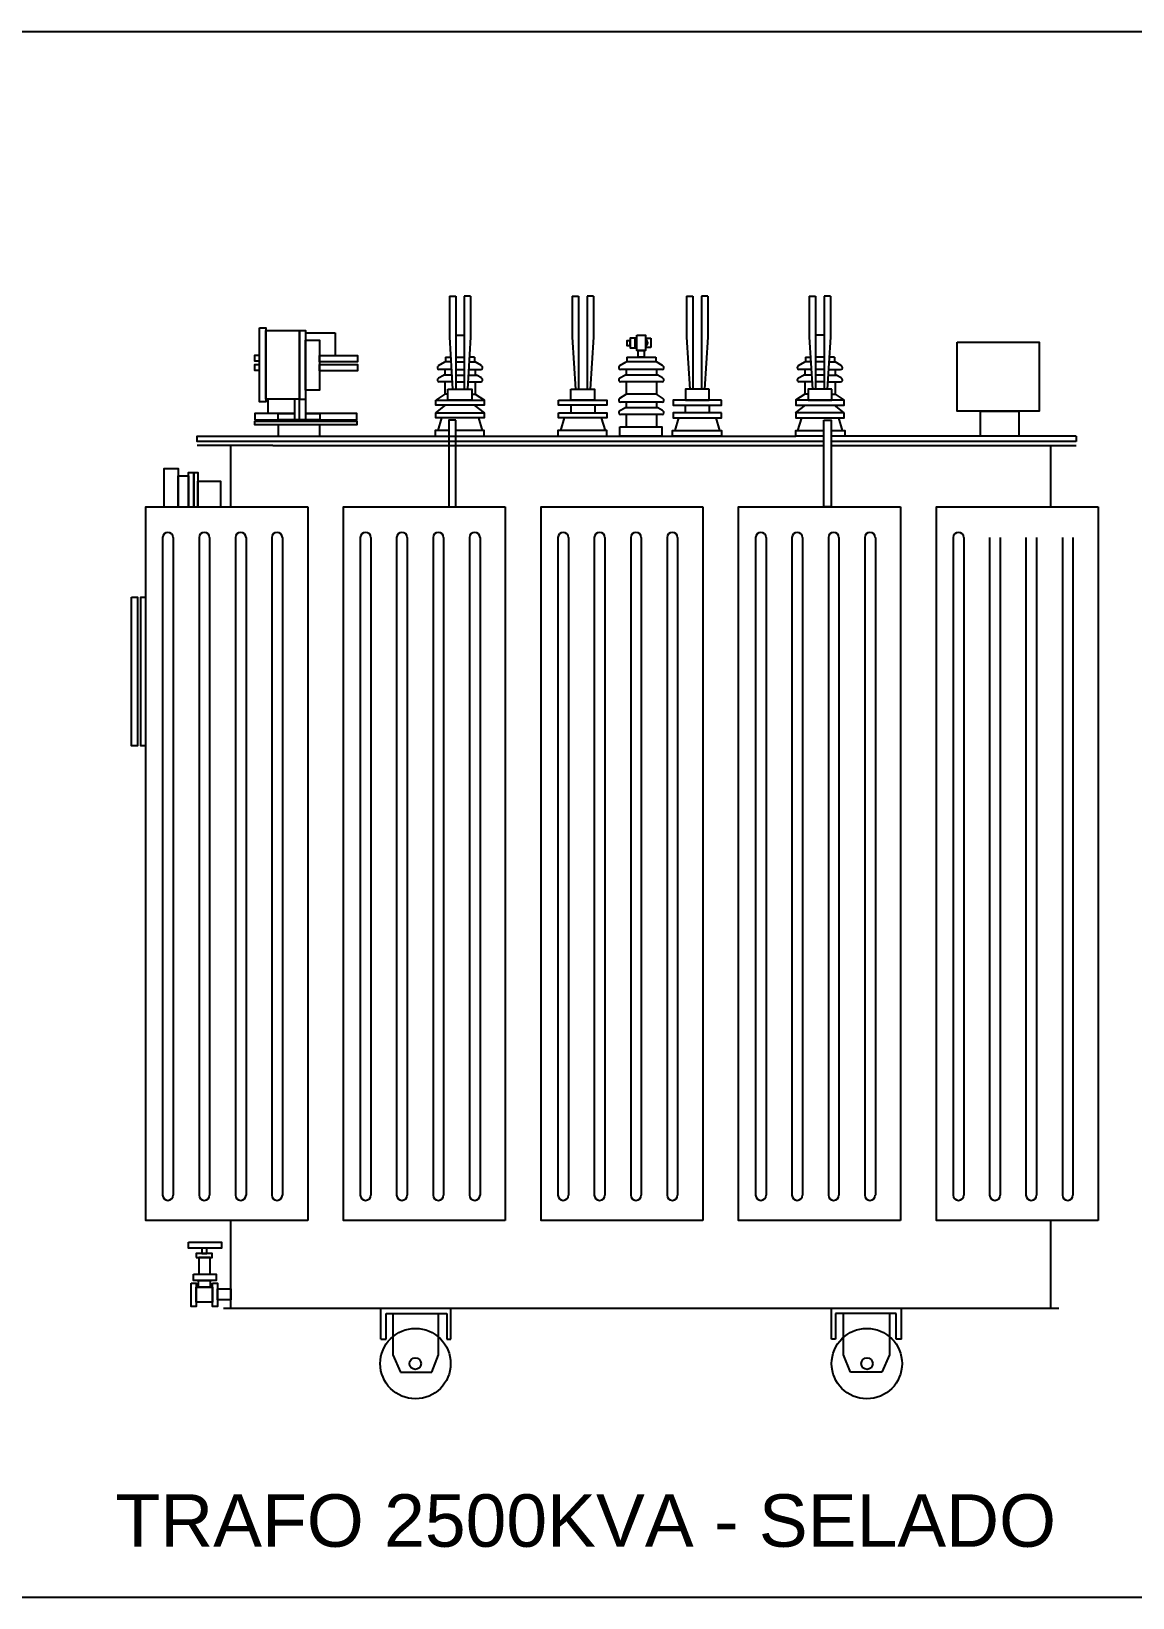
# Model space of a CAD drawing. Header units: millimetres. Extents: x 5537 to 25002, y 8409 to 18291.
# Drawn here: x 7637 to 9737, y 8409 to 11394 of the extents above; entities that cross this region are included whole.
import ezdxf

# ---------------------------------------------------------------- set-up
doc = ezdxf.new("R2010")
doc.units = ezdxf.units.MM
doc.styles.get("Standard").update_dxf_attribs({"font": 'arial.ttf'})

msp = doc.modelspace()

# ---------------------------------------------------------------- linework, layer by layer
at = {"color": 1}
for p, q in [((8434.5, 10889.1), (8446.5, 10889.1)), ((8434.5, 10889.1), (8434.5, 10810.8)), ((8446.5, 10889.1), (8446.5, 10711.9)), ((8474.8, 10889.1), (8462.8, 10889.1)), ((8462.8, 10889.1), (8462.8, 10711.9)), ((8474.8, 10889.1), (8474.8, 10810.8)), ((8668.6, 10889.1), (8680.6, 10889.1)), ((8668.6, 10889.1), (8668.6, 10810.8)), ((8680.6, 10889.1), (8680.6, 10711.9)), ((8708.9, 10889.1), (8696.9, 10889.1)), ((8696.9, 10889.1), (8696.9, 10711.9)), ((8708.9, 10889.1), (8708.9, 10810.8)), ((8886.7, 10889.1), (8898.6, 10889.1)), ((8886.7, 10889.1), (8886.7, 10810.8)), ((8898.6, 10889.1), (8898.6, 10711.9)), ((8927, 10889.1), (8915, 10889.1)), ((8915, 10889.1), (8915, 10711.9)), ((8927, 10889.1), (8927, 10810.8)), ((9120.6, 10889.1), (9132.6, 10889.1)), ((9120.6, 10889.1), (9120.6, 10810.8)), ((9132.6, 10889.1), (9132.6, 10711.9)), ((9160.9, 10889.1), (9149, 10889.1)), ((9149, 10889.1), (9149, 10711.9)), ((9160.9, 10889.1), (9160.9, 10810.8)), ((8159.9, 10819.2), (8216.5, 10819.2)), ((8216.5, 10819.2), (8216.5, 10776.1)), ((8434.5, 10810.8), (8440.6, 10711.9)), ((8446.5, 10814.7), (8462.8, 10814.7)), ((8474.8, 10810.8), (8468.7, 10711.9)), ((8668.6, 10810.8), (8674.7, 10711.9)), ((8708.9, 10810.8), (8702.8, 10711.9)), ((8808.4, 10808.9), (8818.2, 10808.9)), ((8818.2, 10808.9), (8818.2, 10791.3)), ((8886.7, 10810.8), (8892.8, 10711.9)), ((8927, 10810.8), (8920.9, 10711.9)), ((9120.6, 10810.8), (9126.7, 10711.9)), ((9149, 10814.7), (9132.6, 10814.7)), ((9160.9, 10810.8), (9154.8, 10711.9)), ((8818.2, 10791.3), (8808.4, 10791.3)), ((8413.9, 10757), (8425.7, 10764.4)), ((8438.3, 10749.3), (8415.2, 10749.3)), ((8437.4, 10764.4), (8425.7, 10764.4)), ((8425.7, 10749.3), (8425.7, 10738.6)), ((8427, 10773.2), (8436.8, 10773.2)), ((8427, 10773.2), (8427, 10764.4)), ((8446.5, 10773.2), (8462.8, 10773.2)), ((8446.5, 10764.4), (8462.8, 10764.4)), ((8446.5, 10749.3), (8462.8, 10749.3)), ((8471, 10749.3), (8494.2, 10749.3)), ((8472, 10764.4), (8483.7, 10764.4)), ((8482.4, 10773.2), (8472.5, 10773.2)), ((8482.4, 10773.2), (8482.4, 10764.4)), ((8495.4, 10757), (8483.7, 10764.4)), ((8483.7, 10749.3), (8483.7, 10738.6)), ((8759.5, 10757), (8771.2, 10764.4)), ((8839.8, 10749.3), (8760.7, 10749.3)), ((8829.3, 10764.4), (8771.2, 10764.4)), ((8771.2, 10749.3), (8771.2, 10738.6)), ((8772.6, 10773.2), (8828, 10773.2)), ((8772.6, 10773.2), (8772.6, 10764.4)), ((8828, 10773.2), (8828, 10764.4)), ((8841, 10757), (8829.3, 10764.4)), ((8829.3, 10749.3), (8829.3, 10738.6)), ((9100, 10757), (9111.8, 10764.4)), ((9124.4, 10749.3), (9101.3, 10749.3)), ((9123.5, 10764.4), (9111.8, 10764.4)), ((9111.8, 10749.3), (9111.8, 10738.6)), ((9113.1, 10773.2), (9122.9, 10773.2)), ((9113.1, 10773.2), (9113.1, 10764.4)), ((9149, 10773.2), (9132.6, 10773.2)), ((9149, 10764.4), (9132.6, 10764.4)), ((9149, 10749.3), (9132.6, 10749.3)), ((9157.1, 10749.3), (9180.3, 10749.3)), ((9158.1, 10764.4), (9169.8, 10764.4)), ((9168.5, 10773.2), (9158.6, 10773.2)), ((9168.5, 10773.2), (9168.5, 10764.4)), ((9181.5, 10757), (9169.8, 10764.4)), ((9169.8, 10749.3), (9169.8, 10738.6)), ((8413.9, 10733.4), (8423.4, 10738.6)), ((8440.5, 10725.7), (8415.2, 10725.7)), ((8439, 10738.6), (8423.4, 10738.6)), ((8425.7, 10725.7), (8425.7, 10702.2)), ((8446.5, 10738.6), (8462.8, 10738.6)), ((8446.5, 10725.7), (8462.8, 10725.7)), ((8468.8, 10725.7), (8494.2, 10725.7)), ((8470.4, 10738.6), (8486, 10738.6)), ((8483.7, 10725.7), (8483.7, 10702.2)), ((8495.4, 10733.4), (8486, 10738.6)), ((8759.5, 10733.4), (8768.9, 10738.6)), ((8839.8, 10725.7), (8760.7, 10725.7)), ((8831.6, 10738.6), (8768.9, 10738.6)), ((8771.2, 10725.7), (8771.2, 10702.2)), ((8829.3, 10725.7), (8829.3, 10702.2)), ((8841, 10733.4), (8831.6, 10738.6)), ((9100, 10733.4), (9109.5, 10738.6)), ((9126.6, 10725.7), (9101.3, 10725.7)), ((9125.1, 10738.6), (9109.5, 10738.6)), ((9111.8, 10725.7), (9111.8, 10702.2)), ((9149, 10738.6), (9132.6, 10738.6)), ((9149, 10725.7), (9132.6, 10725.7)), ((9154.9, 10725.7), (9180.3, 10725.7)), ((9156.5, 10738.6), (9172.1, 10738.6)), ((9169.8, 10725.7), (9169.8, 10702.2)), ((9181.5, 10733.4), (9172.1, 10738.6)), ((8088.1, 10693.1), (8088.1, 10665.4)), ((8139, 10693.1), (8139, 10653.7)), ((8148.5, 10693.1), (8159.9, 10693.1)), ((8425.7, 10702.2), (8408.4, 10691)), ((8431.7, 10702.2), (8425.7, 10702.2)), ((8477.6, 10702.2), (8483.7, 10702.2)), ((8483.7, 10702.2), (8501, 10691)), ((8759.5, 10694.8), (8771.2, 10702.2)), ((8829.3, 10702.2), (8771.2, 10702.2)), ((8841, 10694.8), (8829.3, 10702.2)), ((9111.8, 10702.2), (9094.5, 10691)), ((9117.8, 10702.2), (9111.8, 10702.2)), ((9163.8, 10702.2), (9169.8, 10702.2)), ((9169.8, 10702.2), (9187.1, 10691)), ((8408.4, 10667), (8427.1, 10681.2)), ((8501, 10667), (8482.3, 10681.2)), ((8666, 10681.2), (8666, 10667)), ((8711.4, 10681.2), (8711.4, 10667)), ((8759.5, 10671.2), (8768.9, 10676.4)), ((8839.8, 10687.1), (8760.7, 10687.1)), ((8839.8, 10663.5), (8760.7, 10663.5)), ((8831.6, 10676.4), (8768.9, 10676.4)), ((8771.2, 10687.1), (8771.2, 10676.4)), ((8771.2, 10663.5), (8771.2, 10640)), ((8829.3, 10687.1), (8829.3, 10676.4)), ((8829.3, 10663.5), (8829.3, 10640)), ((8841, 10671.2), (8831.6, 10676.4)), ((8884.1, 10681.2), (8884.1, 10667)), ((8929.5, 10681.2), (8929.5, 10667)), ((9094.5, 10667), (9113.2, 10681.2)), ((9187.1, 10667), (9168.4, 10681.2)), ((8108.3, 10622.2), (8108.3, 10643.7)), ((8186.7, 10643.7), (8186.7, 10622.2)), ((8419.4, 10657.2), (8412.2, 10633.3)), ((8490, 10657.2), (8497.1, 10633.3)), ((8653.4, 10657.2), (8646.3, 10633.3)), ((8724, 10657.2), (8731.2, 10633.3)), ((8871.5, 10657.2), (8864.4, 10633.3)), ((8942.1, 10657.2), (8949.3, 10633.3)), ((9105.5, 10657.2), (9098.3, 10633.3)), ((9176.1, 10657.2), (9183.2, 10633.3)), ((8097.9, 10604.9), (7953.8, 10604.9)), ((8017.6, 10488), (8017.6, 10604.9)), ((8097.9, 10604.9), (9148.5, 10604.9)), ((9162, 10604.9), (9585.4, 10604.9)), ((9580.5, 10604.9), (9580.5, 10488)), ((9585.4, 10604.9), (9629.4, 10604.9)), ((9629.4, 10622.2), (9629.4, 10612.4)), ((7855.4, 10488), (8164.2, 10488)), ((8164.2, 10488), (8164.2, 9127.7)), ((8232.2, 10488), (8541, 10488)), ((8541, 10488), (8541, 9127.7)), ((8609.1, 10488), (8917.9, 10488)), ((8917.9, 10488), (8917.9, 9127.7)), ((8985.9, 10488), (9294.7, 10488)), ((9294.7, 10488), (9294.7, 9127.7)), ((9362.8, 10488), (9671.6, 10488)), ((9671.6, 10488), (9671.6, 9127.7)), ((7887.6, 10429), (7887.6, 9175.9)), ((7907.9, 10429), (7907.9, 9175.9)), ((7957, 10429), (7957, 9175.9)), ((7977.2, 10429), (7977.2, 9175.9)), ((8026.3, 10429), (8026.3, 9175.9)), ((8046.6, 10429), (8046.6, 9175.9)), ((8095.7, 10429), (8095.7, 9175.9)), ((8115.9, 10429), (8115.9, 9175.9)), ((8264.5, 10429), (8264.5, 9175.9)), ((8284.7, 10429), (8284.7, 9175.9)), ((8333.8, 10429), (8333.8, 9175.9)), ((8354.1, 10429), (8354.1, 9175.9)), ((8403.2, 10429), (8403.2, 9175.9)), ((8423.4, 10429), (8423.4, 9175.9)), ((8472.5, 10429), (8472.5, 9175.9)), ((8492.8, 10429), (8492.8, 9175.9)), ((8641.3, 10429), (8641.3, 9175.9)), ((8661.6, 10429), (8661.6, 9175.9)), ((8710.7, 10429), (8710.7, 9175.9)), ((8730.9, 10429), (8730.9, 9175.9)), ((8780, 10429), (8780, 9175.9)), ((8800.3, 10429), (8800.3, 9175.9)), ((8849.4, 10429), (8849.4, 9175.9)), ((8869.6, 10429), (8869.6, 9175.9)), ((9018.1, 10429), (9018.1, 9175.9)), ((9038.4, 10429), (9038.4, 9175.9)), ((9087.5, 10429), (9087.5, 9175.9)), ((9107.8, 10429), (9107.8, 9175.9)), ((9156.9, 10429), (9156.9, 9175.9)), ((9177.1, 10429), (9177.1, 9175.9)), ((9226.2, 10429), (9226.2, 9175.9)), ((9246.5, 10429), (9246.5, 9175.9)), ((9395, 10429), (9395, 9175.9)), ((9415.3, 10429), (9415.3, 9175.9)), ((9464.3, 10429), (9464.3, 9175.9)), ((9484.6, 10429), (9484.6, 9175.9)), ((9533.7, 10429), (9533.7, 9175.9)), ((9554, 10429), (9554, 9175.9)), ((9603.1, 10429), (9603.1, 9175.9)), ((9623.3, 10429), (9623.3, 9175.9)), ((8017.6, 8959.6), (8017.6, 9127.7)), ((9580.5, 9127.7), (9580.5, 8959.6)), ((9596.5, 8959.6), (8003.5, 8959.6)), ((8303.8, 8901.6), (8303.8, 8959.6)), ((8437.2, 8901.6), (8437.2, 8959.6)), ((9162.7, 8901.6), (9162.7, 8959.6)), ((9296.1, 8901.6), (9296.1, 8959.6)), ((8314, 8901.6), (8314, 8950.3)), ((8314, 8950.3), (8429.3, 8950.3)), ((8326.6, 8950.3), (8326.6, 8871.7)), ((8413.8, 8871.7), (8413.8, 8950.3)), ((8429.3, 8950.3), (8429.3, 8901.6)), ((9285.9, 8950.3), (9170.6, 8950.3)), ((9170.6, 8950.3), (9170.6, 8901.6)), ((9186.1, 8871.7), (9186.1, 8950.3)), ((9273.4, 8950.3), (9273.4, 8871.7)), ((9285.9, 8901.6), (9285.9, 8950.3)), ((8303.8, 8901.6), (8314, 8901.6)), ((8429.3, 8901.6), (8437.2, 8901.6)), ((9170.6, 8901.6), (9162.7, 8901.6)), ((9296.1, 8901.6), (9285.9, 8901.6)), ((8326.6, 8871.7), (8341.3, 8838.7)), ((8400.6, 8838.7), (8413.8, 8871.7)), ((9199.3, 8838.7), (9186.1, 8871.7)), ((9273.4, 8871.7), (9258.6, 8838.7)), ((8341.3, 8838.7), (8400.6, 8838.7)), ((9258.6, 8838.7), (9199.3, 8838.7))]:
    msp.add_line(p, q, dxfattribs=at)
for points in [[(5537.4, 11394), (12093.4, 11394), (12093.4, 8408.6), (5537.4, 8408.6)], [(8072.3, 10828.6), (8084.3, 10828.6), (8084.3, 10687.6), (8072.3, 10687.6)], [(8084.3, 10823.5), (8148.5, 10823.5), (8148.5, 10693.1), (8084.3, 10693.1)], [(8148.5, 10823.5), (8159.9, 10823.5), (8159.9, 10653.7), (8148.5, 10653.7)], [(8788.3, 10809), (8779.2, 10809), (8779.2, 10790.6), (8788.3, 10790.6)], [(8790.8, 10809), (8789.3, 10809), (8789.3, 10790.6), (8790.8, 10790.6)], [(8791.5, 10814.6), (8808.4, 10814.6), (8808.4, 10785.9), (8791.5, 10785.9)], [(8159.9, 10805.3), (8186.8, 10805.3), (8186.8, 10709.9), (8159.9, 10709.9)], [(8779.2, 10804.1), (8773, 10804.1), (8773, 10795), (8779.2, 10795)], [(8794.3, 10785.9), (8805.6, 10785.9), (8805.6, 10773.2), (8794.3, 10773.2)], [(9402.7, 10801.7), (9558.9, 10801.7), (9558.9, 10670.2), (9402.7, 10670.2)], [(8072.3, 10776.1), (8062.8, 10776.1), (8062.8, 10766), (8072.3, 10766)], [(8072.3, 10758.1), (8062.8, 10758.1), (8062.8, 10748.4), (8072.3, 10748.4)], [(8186.8, 10776.1), (8258.9, 10776.1), (8258.9, 10763.8), (8186.8, 10763.8)], [(8186.8, 10759.1), (8258.9, 10759.1), (8258.9, 10746.8), (8186.8, 10746.8)], [(8408.4, 10691), (8500.4, 10691), (8500.4, 10681.2), (8408.4, 10681.2)], [(8431.7, 10711.9), (8477.1, 10711.9), (8477.1, 10691), (8431.7, 10691)], [(8642.4, 10691), (8734.5, 10691), (8734.5, 10681.2), (8642.4, 10681.2)], [(8665.7, 10711.9), (8711.1, 10711.9), (8711.1, 10691), (8665.7, 10691)], [(8953.1, 10691), (8861.1, 10691), (8861.1, 10681.2), (8953.1, 10681.2)], [(8929.8, 10711.9), (8884.4, 10711.9), (8884.4, 10691), (8929.8, 10691)], [(9187.1, 10691), (9095, 10691), (9095, 10681.2), (9187.1, 10681.2)], [(9163.8, 10711.9), (9118.4, 10711.9), (9118.4, 10691), (9163.8, 10691)], [(8408.4, 10667), (8500.4, 10667), (8500.4, 10657.2), (8408.4, 10657.2)], [(8642.4, 10667), (8734.5, 10667), (8734.5, 10657.2), (8642.4, 10657.2)], [(8953.1, 10667), (8861.1, 10667), (8861.1, 10657.2), (8953.1, 10657.2)], [(9187.1, 10667), (9095, 10667), (9095, 10657.2), (9187.1, 10657.2)], [(9447, 10670.2), (9520.2, 10670.2), (9520.2, 10622.2), (9447, 10622.2)], [(8063.4, 10650.7), (8258, 10650.7), (8258, 10643.7), (8063.4, 10643.7)], [(8446.9, 10652.8), (8433.5, 10652.8), (8433.5, 10488), (8446.9, 10488)], [(8641.4, 10622.2), (8734.5, 10622.2), (8734.5, 10633.3), (8641.4, 10633.3)], [(8759.3, 10640), (8839.4, 10640), (8839.4, 10622.2), (8759.3, 10622.2)], [(8952.9, 10622.2), (8859.9, 10622.2), (8859.9, 10633.3), (8952.9, 10633.3)], [(9148.5, 10652.8), (9162, 10652.8), (9162, 10488), (9148.5, 10488)], [(7828, 10315.6), (7839.8, 10315.6), (7839.8, 10032.3), (7828, 10032.3)], [(7936.7, 9086.2), (8000.1, 9086.2), (8000.1, 9074.9), (7936.7, 9074.9)], [(7951.4, 9056.7), (7981.8, 9056.7), (7981.8, 9064.8), (7951.4, 9064.8)], [(7956.5, 9024.9), (7978.4, 9024.9), (7978.4, 9056.7), (7956.5, 9056.7)], [(7962.7, 9064.8), (7971.9, 9064.8), (7971.9, 9074.9), (7962.7, 9074.9)], [(7946.2, 9024.9), (7989.7, 9024.9), (7989.7, 9013.2), (7946.2, 9013.2)], [(7941.8, 9007.9), (7951.7, 9007.9), (7951.7, 8963.8), (7941.8, 8963.8)], [(7951.7, 9000.7), (7982.5, 9000.7), (7982.5, 8971.6), (7951.7, 8971.6)], [(7956.3, 9013.2), (7978.2, 9013.2), (7978.2, 9000.7), (7956.3, 9000.7)], [(7982.5, 9007.9), (7992.5, 9007.9), (7992.5, 8963.8), (7982.5, 8963.8)], [(7992.5, 8997.1), (8017.6, 8997.1), (8017.6, 8976.4), (7992.5, 8976.4)]]:
    msp.add_lwpolyline(points, close=True, dxfattribs=at)
for points in [[(8139, 10665.4), (8063.4, 10665.4), (8063.4, 10653.7), (8258, 10653.7), (8258, 10665.4), (8159.9, 10665.4)], [(8159.9, 10665.4), (8187.2, 10665.4), (8187.2, 10653.7), (8108, 10653.7), (8108, 10665.4), (8139, 10665.4)], [(8433.5, 10633.3), (8407.3, 10633.3), (8407.3, 10622.2), (8433.5, 10622.2)], [(8446.9, 10622.2), (8500.4, 10622.2), (8500.4, 10633.3), (8446.9, 10633.3)], [(9148.5, 10622.2), (9095, 10622.2), (9095, 10633.3), (9148.5, 10633.3)], [(9162, 10633.3), (9188.1, 10633.3), (9188.1, 10622.2), (9162, 10622.2)], [(9148.5, 10612.4), (7953.8, 10612.4), (7953.8, 10622.2), (9095, 10622.2)], [(9629.4, 10612.4), (9162, 10612.4)], [(9629.4, 10622.2), (9188.1, 10622.2)], [(7890.7, 10488), (7890.7, 10560.7), (7917.5, 10560.7), (7917.5, 10488)], [(7917.5, 10488), (7917.5, 10546.6), (7936.8, 10546.6), (7936.8, 10488)], [(7936.8, 10488), (7936.8, 10553.3), (7947.3, 10553.3), (7947.3, 10488)], [(7947.3, 10488), (7947.3, 10553.3), (7954.5, 10553.3), (7954.5, 10488)], [(7954.5, 10488), (7954.5, 10536.4), (7997.9, 10536.4), (7997.9, 10488)], [(8164.2, 9127.7), (7855.4, 9127.7), (7855.4, 10488), (8164.2, 10488)], [(8541, 9127.7), (8232.2, 9127.7), (8232.2, 10488), (8541, 10488)], [(8917.9, 9127.7), (8609.1, 9127.7), (8609.1, 10488), (8917.9, 10488)], [(9294.7, 9127.7), (8985.9, 9127.7), (8985.9, 10488), (9294.7, 10488)], [(9671.6, 9127.7), (9362.8, 9127.7), (9362.8, 10488), (9671.6, 10488)], [(7855.4, 10032.3), (7846.1, 10032.3), (7846.1, 10315.6), (7855.4, 10315.6)]]:
    msp.add_lwpolyline(points, dxfattribs=at)
for centre, radius in [((8369.7, 8854.7), 67.1), ((9230.3, 8854.7), 67.1), ((8369.4, 8854.7), 11), ((9230.6, 8854.7), 11)]:
    msp.add_circle(centre, radius, dxfattribs=at)
for centre, radius, start, end in [((8805.8, 10800.1), 6.64, 293.6289, 66.3711), ((8416.4, 10752.9), 4.79, 120.9994, 194.2875), ((8415.2, 10752.9), 3.6, 199.1663, 270), ((8494.2, 10752.9), 3.6, 270, 340.8337), ((8492.9, 10752.9), 4.79, 345.7125, 59.0006), ((8762, 10752.9), 4.79, 120.9994, 194.2875), ((8760.7, 10752.9), 3.6, 199.1663, 270), ((8839.8, 10752.9), 3.6, 270, 340.8337), ((8838.5, 10752.9), 4.79, 345.7125, 59.0006), ((9102.5, 10752.9), 4.79, 120.9994, 194.2875), ((9101.3, 10752.9), 3.6, 199.1663, 270), ((9180.3, 10752.9), 3.6, 270, 340.8337), ((9179.1, 10752.9), 4.79, 345.7125, 59.0006), ((8416.4, 10729.3), 4.79, 120.9994, 194.2875), ((8415.2, 10729.3), 3.6, 199.1663, 270), ((8494.2, 10729.3), 3.6, 270, 340.8337), ((8492.9, 10729.3), 4.79, 345.7125, 59.0006), ((8762, 10729.3), 4.79, 120.9994, 194.2875), ((8760.7, 10729.3), 3.6, 199.1663, 270), ((8839.8, 10729.3), 3.6, 270, 340.8337), ((8838.5, 10729.3), 4.79, 345.7125, 59.0006), ((9102.5, 10729.3), 4.79, 120.9994, 194.2875), ((9101.3, 10729.3), 3.6, 199.1663, 270), ((9180.3, 10729.3), 3.6, 270, 340.8337), ((9179.1, 10729.3), 4.79, 345.7125, 59.0006), ((8762, 10690.7), 4.79, 120.9994, 194.2875), ((8760.7, 10690.7), 3.6, 199.1663, 270), ((8839.8, 10690.7), 3.6, 270, 340.8337), ((8838.5, 10690.7), 4.79, 345.7125, 59.0006), ((8762, 10667.1), 4.79, 120.9994, 194.2875), ((8760.7, 10667.1), 3.6, 199.1663, 270), ((8839.8, 10667.1), 3.6, 270, 340.8337), ((8838.5, 10667.1), 4.79, 345.7125, 59.0006), ((7897.7, 10429), 10.1, 0, 180), ((7967.1, 10429), 10.1, 0, 180), ((8036.5, 10429), 10.1, 0, 180), ((8105.8, 10429), 10.1, 0, 180), ((8274.6, 10429), 10.1, 0, 180), ((8343.9, 10429), 10.1, 0, 180), ((8413.3, 10429), 10.1, 0, 180), ((8482.7, 10429), 10.1, 0, 180), ((8651.4, 10429), 10.1, 0, 180), ((8720.8, 10429), 10.1, 0, 180), ((8790.1, 10429), 10.1, 0, 180), ((8859.5, 10429), 10.1, 0, 180), ((9028.3, 10429), 10.1, 0, 180), ((9097.6, 10429), 10.1, 0, 180), ((9167, 10429), 10.1, 0, 180), ((9236.3, 10429), 10.1, 0, 180), ((9405.1, 10429), 10.1, 0, 180), ((7897.7, 9175.9), 10.1, 180, 0), ((7967.1, 9175.9), 10.1, 180, 0), ((8036.5, 9175.9), 10.1, 180, 0), ((8105.8, 9175.9), 10.1, 180, 0), ((8274.6, 9175.9), 10.1, 180, 0), ((8343.9, 9175.9), 10.1, 180, 0), ((8413.3, 9175.9), 10.1, 180, 0), ((8482.7, 9175.9), 10.1, 180, 0), ((8651.4, 9175.9), 10.1, 180, 0), ((8720.8, 9175.9), 10.1, 180, 0), ((8790.1, 9175.9), 10.1, 180, 0), ((8859.5, 9175.9), 10.1, 180, 0), ((9028.3, 9175.9), 10.1, 180, 0), ((9097.6, 9175.9), 10.1, 180, 0), ((9167, 9175.9), 10.1, 180, 0), ((9236.3, 9175.9), 10.1, 180, 0), ((9405.1, 9175.9), 10.1, 180, 0), ((9474.5, 9175.9), 10.1, 180, 0), ((9543.8, 9175.9), 10.1, 180, 0), ((9613.2, 9175.9), 10.1, 180, 0)]:
    msp.add_arc(centre, radius, start, end, dxfattribs=at)

# ---------------------------------------------------------------- texts
msp.add_text('TRAFO 2500KVA - SELADO', height=100, dxfattribs=at).set_placement((7797.8, 8505.6))

doc.saveas('drawing.dxf')
